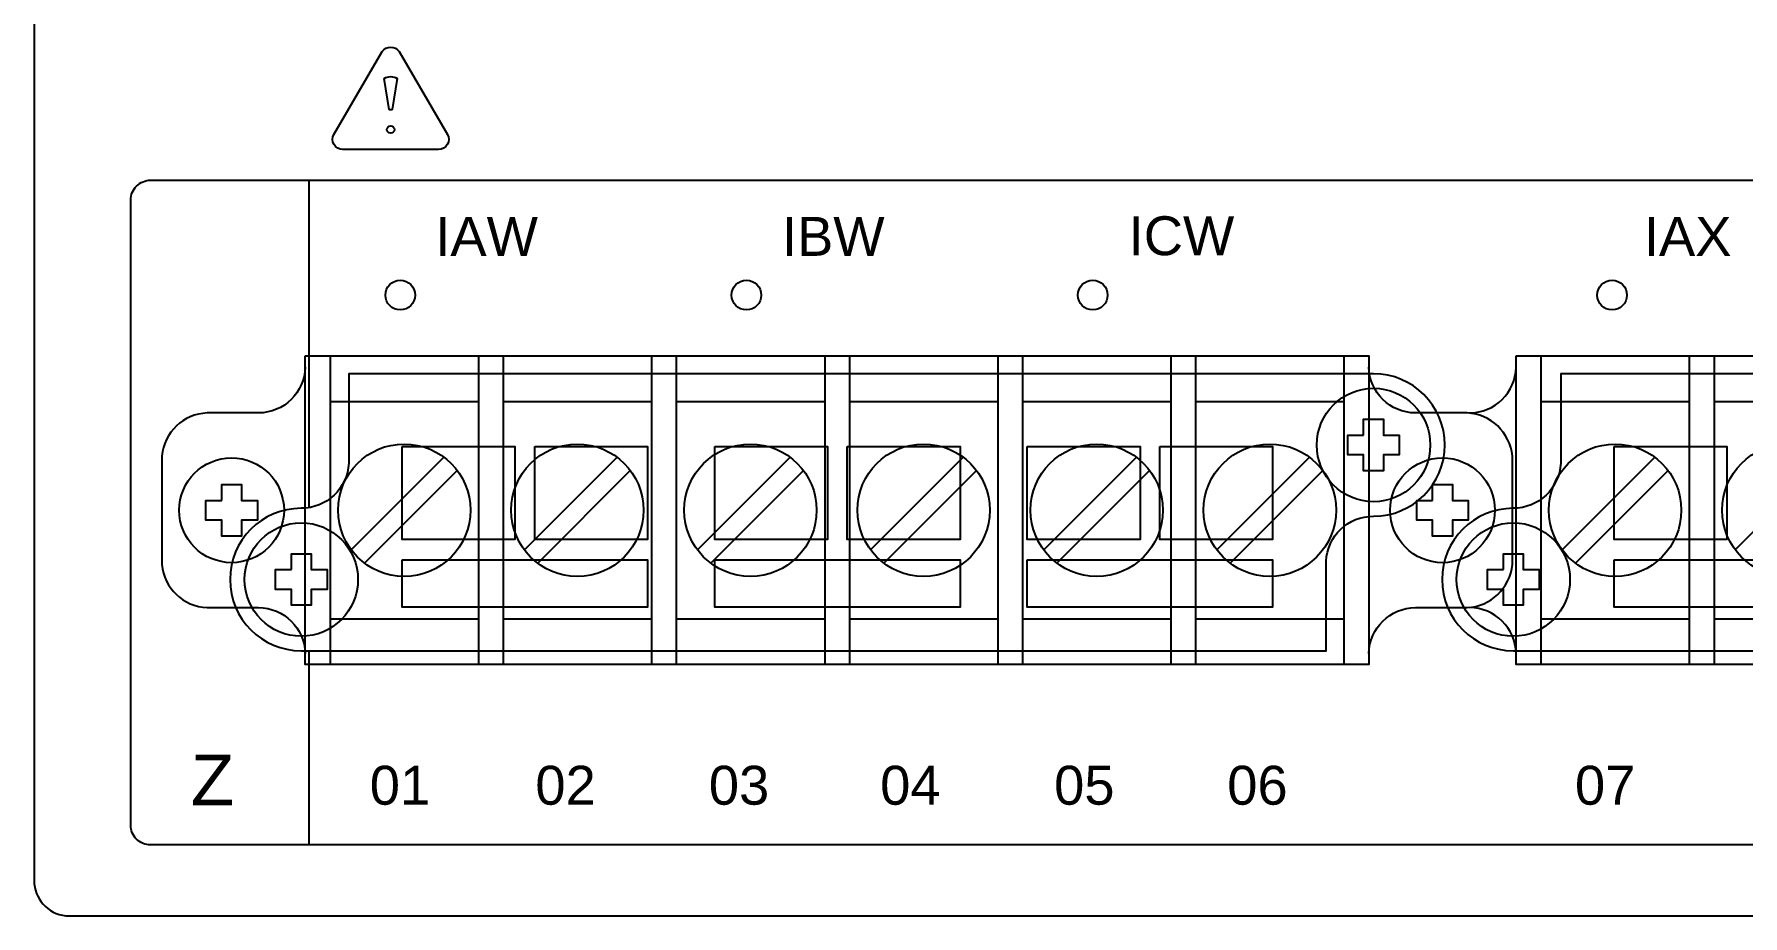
# Model space of a CAD drawing. Extents: x 1 to 47, y 1 to 34.6.
# Drawn here: x 27 to 31.318, y 5.095 to 7.324 of the extents above; entities that cross this region are included whole.
import ezdxf

# ---------------------------------------------------------------- set-up
doc = ezdxf.new("R2010")
doc.units = 0
doc.header["$MEASUREMENT"] = 0
for name, color, linetype in [('10_0______DWG_', 7, 'CONTINUOUS'), ('2_1__X__SCREW_TERMINAL_BLO', 7, 'CONTINUOUS'), ('2_2__2__CONNECTORIZED', 7, 'CONTINUOUS')]:
    doc.layers.add(name, color=color, linetype=linetype)
doc.styles.add('ARIAL', font='arial.ttf')

msp = doc.modelspace()

# ---------------------------------------------------------------- linework, layer by layer
at = {"layer": '10_0______DWG_'}
for points in [[(44.25, 5.1847), (44.25, 14.8147, 0.414214), (44.16, 14.9047), (27.09, 14.9047, 0.414214), (27, 14.8147), (27, 5.1847, 0.381966), (27.08, 5.0953), (44.17, 5.0953, 0.381966)], [(27.9225, 7.2796), (28.0449, 7.0705, -0.555022), (28.022, 7.032), (27.7799, 7.032, -0.555022), (27.757, 7.0705), (27.8794, 7.2796, -0.531445)], [(27.8845, 7.2116, -0.299493), (27.9174, 7.2116), (27.9045, 7.1332), (27.9036, 7.1323), (27.8984, 7.1323), (27.8974, 7.1332), (27.8845, 7.2116)]]:
    msp.add_lwpolyline(points, format="xyb", close=True, dxfattribs=at)
msp.add_lwpolyline([(40.0055, 5.7275), (40.0055, 5.3244, -0.414214), (39.9555, 5.2745), (27.2942, 5.2745, -0.414214), (27.2442, 5.3244), (27.2442, 6.9045, -0.414214), (27.2942, 6.9545), (39.9555, 6.9545, -0.414214), (40.0055, 6.9045), (40.0055, 5.9326)], format="xyb", dxfattribs=at)
for centre, radius in [((27.901, 7.0826), 0.00944), ((27.9252, 6.6642), 0.0375), ((28.7999, 6.6642), 0.0375), ((29.6752, 6.6642), 0.0375), ((30.9877, 6.6642), 0.0375)]:
    msp.add_circle(centre, radius, dxfattribs=at)
at = {"layer": '2_1__X__SCREW_TERMINAL_BLO'}
for points in [[(27.6942, 6.9545), (27.6942, 6.5103)], [(27.7477, 6.5103), (27.7477, 5.7303)], [(28.1227, 6.5103), (28.1227, 5.7303)], [(28.1853, 6.5103), (28.1853, 5.7303)], [(28.5603, 6.5103), (28.5603, 5.7303)], [(28.6228, 6.5103), (28.6228, 5.7303)], [(28.9978, 6.5103), (28.9978, 5.7303)], [(29.0603, 6.5103), (29.0603, 5.7303)], [(29.4353, 6.5103), (29.4353, 5.7303)], [(29.4978, 6.5103), (29.4978, 5.7303)], [(29.8728, 6.5103), (29.8728, 5.7303)], [(29.9352, 6.5103), (29.9352, 5.7303)], [(30.3102, 6.5103), (30.3102, 5.7303)], [(30.8079, 6.5103), (30.8079, 5.7303)], [(31.1829, 6.5103), (31.1829, 5.7303)], [(31.2454, 6.5103), (31.2454, 5.7303)], [(27.7477, 6.3952), (28.1227, 6.3952)], [(28.1853, 6.3952), (28.5603, 6.3952)], [(28.6228, 6.3952), (28.9978, 6.3952)], [(29.0603, 6.3952), (29.4353, 6.3952)], [(29.4978, 6.3952), (29.8728, 6.3952)], [(29.9352, 6.3952), (30.3102, 6.3952)], [(30.8079, 6.3952), (31.1829, 6.3952)], [(31.2454, 6.3952), (31.6204, 6.3952)], [(28.0357, 6.2543), (27.8015, 6.0201)], [(28.0691, 6.2208), (27.8349, 5.9867)], [(28.4732, 6.2543), (28.239, 6.0201)], [(28.5066, 6.2208), (28.2725, 5.9867)], [(28.9106, 6.2543), (28.6764, 6.0201)], [(28.944, 6.2208), (28.7098, 5.9867)], [(29.3481, 6.2543), (29.1139, 6.0201)], [(29.3815, 6.2208), (29.1474, 5.9867)], [(29.7856, 6.2543), (29.5515, 6.0201)], [(29.8191, 6.2208), (29.5849, 5.9867)], [(30.2232, 6.2543), (29.989, 6.0201)], [(30.2566, 6.2208), (30.0224, 5.9867)], [(31.0958, 6.2543), (30.8616, 6.0201)], [(31.1292, 6.2208), (30.8951, 5.9867)], [(31.5333, 6.2543), (31.2992, 6.0201)], [(28.1227, 5.8454), (27.7477, 5.8454)], [(28.5603, 5.8454), (28.1853, 5.8454)], [(28.9978, 5.8454), (28.6228, 5.8454)], [(29.4353, 5.8454), (29.0603, 5.8454)], [(29.8728, 5.8454), (29.4978, 5.8454)], [(30.3102, 5.8454), (29.9352, 5.8454)], [(31.1829, 5.8454), (30.8079, 5.8454)], [(31.6204, 5.8454), (31.2454, 5.8454)], [(27.6942, 5.7303), (27.6942, 5.2745)]]:
    msp.add_lwpolyline(points, dxfattribs=at)
for points in [[(27.6852, 6.4822, -0.403969), (27.5672, 6.3663), (27.437, 6.3663, 0.374201), (27.3224, 6.2575), (27.3224, 5.9831, 0.374201), (27.437, 5.8743), (27.5672, 5.8743, -0.403969), (27.6852, 5.7584)], [(30.3729, 5.7584, -0.403969), (30.4909, 5.8743), (30.6211, 5.8743, 0.374201), (30.7357, 5.9831), (30.7357, 6.2575, 0.374201), (30.6211, 6.3663), (30.4909, 6.3663, -0.403969), (30.3729, 6.4822)], [(30.6273, 6.3663, 0.403969), (30.7453, 6.4822)], [(30.7453, 5.7584, 0.403969), (30.6273, 5.8743)]]:
    msp.add_lwpolyline(points, format="xyb", dxfattribs=at)
for points in [[(27.6852, 6.5103), (30.3727, 6.5103), (30.3727, 5.7303), (27.6852, 5.7303)], [(30.7453, 6.5103), (33.4329, 6.5103), (33.4329, 5.7303), (30.7453, 5.7303)], [(27.474, 6.1451), (27.474, 6.1854), (27.524, 6.1854), (27.524, 6.1451), (27.5641, 6.1451), (27.5641, 6.0951), (27.524, 6.0951), (27.524, 6.0552), (27.474, 6.0552), (27.474, 6.0951), (27.4339, 6.0951), (27.4339, 6.1451)], [(30.5341, 6.1451), (30.5341, 6.1854), (30.5841, 6.1854), (30.5841, 6.1451), (30.6242, 6.1451), (30.6242, 6.0951), (30.5841, 6.0951), (30.5841, 6.0552), (30.5341, 6.0552), (30.5341, 6.0951), (30.494, 6.0951), (30.494, 6.1451)]]:
    msp.add_lwpolyline(points, close=True, dxfattribs=at)
for centre, radius in [((27.9353, 6.1205), 0.1673), ((28.3728, 6.1205), 0.1673), ((28.8102, 6.1205), 0.1673), ((29.2477, 6.1205), 0.1673), ((29.6853, 6.1205), 0.1673), ((30.1228, 6.1205), 0.1673), ((30.9954, 6.1205), 0.1673), ((31.433, 6.1205), 0.1673), ((27.499, 6.1203), 0.1324), ((30.5591, 6.1203), 0.1324)]:
    msp.add_circle(centre, radius, dxfattribs=at)
at = {"layer": '2_2__2__CONNECTORIZED'}
for points in [[(27.6942, 6.9545), (27.6942, 6.1269)], [(27.6942, 5.7653), (27.6942, 5.2745)]]:
    msp.add_lwpolyline(points, dxfattribs=at)
for points in [[(27.675, 6.1253, 1), (27.675, 5.7653), (30.265, 5.7651), (30.265, 5.9914, -0.405199), (30.3849, 6.1053, 0.999995), (30.3849, 6.4654), (27.795, 6.4652), (27.795, 6.2392, -0.399232)], [(30.738, 6.1253, 1), (30.738, 5.7653), (33.328, 5.7651), (33.328, 5.9914, -0.405199), (33.4479, 6.1053, 0.999995), (33.4479, 6.4654), (30.858, 6.4652), (30.858, 6.2392, -0.399232)]]:
    msp.add_lwpolyline(points, format="xyb", close=True, dxfattribs=at)
for points in [[(30.3599, 6.3105), (30.3599, 6.3504), (30.4099, 6.3504), (30.4099, 6.3105), (30.45, 6.3105), (30.45, 6.2602), (30.4099, 6.2602), (30.4099, 6.2202), (30.3599, 6.2202), (30.3599, 6.2602), (30.3198, 6.2602), (30.3198, 6.3105), (30.3599, 6.3105)], [(27.9299, 6.2818), (28.2149, 6.2818), (28.2149, 6.0468), (27.9299, 6.0468)], [(28.2649, 6.2818), (28.5499, 6.2818), (28.5499, 6.0468), (28.2649, 6.0468)], [(28.7199, 6.2818), (29.0049, 6.2818), (29.0049, 6.0468), (28.7199, 6.0468)], [(29.0549, 6.2818), (29.3399, 6.2818), (29.3399, 6.0468), (29.0549, 6.0468)], [(29.5099, 6.2818), (29.7949, 6.2818), (29.7949, 6.0468), (29.5099, 6.0468)], [(29.8449, 6.2818), (30.1299, 6.2818), (30.1299, 6.0468), (29.8449, 6.0468)], [(30.9929, 6.2818), (31.2779, 6.2818), (31.2779, 6.0468), (30.9929, 6.0468)], [(27.65, 5.9705), (27.65, 6.0104), (27.7, 6.0104), (27.7, 5.9705), (27.7401, 5.9705), (27.7401, 5.9201), (27.7, 5.9201), (27.7, 5.8802), (27.65, 5.8802), (27.65, 5.9201), (27.6099, 5.9201), (27.6099, 5.9705), (27.65, 5.9705)], [(30.713, 5.9705), (30.713, 6.0104), (30.763, 6.0104), (30.763, 5.9705), (30.8031, 5.9705), (30.8031, 5.9201), (30.763, 5.9201), (30.763, 5.8802), (30.713, 5.8802), (30.713, 5.9201), (30.6729, 5.9201), (30.6729, 5.9705), (30.713, 5.9705)], [(27.9299, 5.9952), (28.5499, 5.9952), (28.5499, 5.8752), (27.9299, 5.8752)], [(28.7199, 5.9952), (29.3399, 5.9952), (29.3399, 5.8752), (28.7199, 5.8752)], [(29.5099, 5.9952), (30.1299, 5.9952), (30.1299, 5.8752), (29.5099, 5.8752)], [(30.9929, 5.9952), (31.6129, 5.9952), (31.6129, 5.8752), (30.9929, 5.8752)]]:
    msp.add_lwpolyline(points, close=True, dxfattribs=at)
for centre in [(30.3849, 6.2853), (27.675, 5.9453), (30.738, 5.9453)]:
    msp.add_circle(centre, 0.1433, dxfattribs=at)

# ---------------------------------------------------------------- texts
at = {"layer": '10_0______DWG_', "style": 'ARIAL'}
for s, height, p in [('IAW', 0.09833, (28.0137, 6.7634)), ('IBW', 0.09833, (28.8898, 6.7634)), ('ICW', 0.09833, (29.766, 6.765)), ('IAX', 0.09833, (31.0681, 6.7634)), ('Z', 0.1278, (27.3961, 5.3747)), ('01', 0.09833, (27.8481, 5.3762)), ('02', 0.09833, (28.2666, 5.3762)), ('03', 0.09833, (28.705, 5.3762)), ('04', 0.09833, (29.138, 5.3762)), ('05', 0.09833, (29.5776, 5.3762)), ('06', 0.09833, (30.0151, 5.3762)), ('07', 0.09833, (30.8939, 5.3762))]:
    msp.add_text(s, height=height, dxfattribs=at).set_placement(p)

doc.saveas('drawing.dxf')
